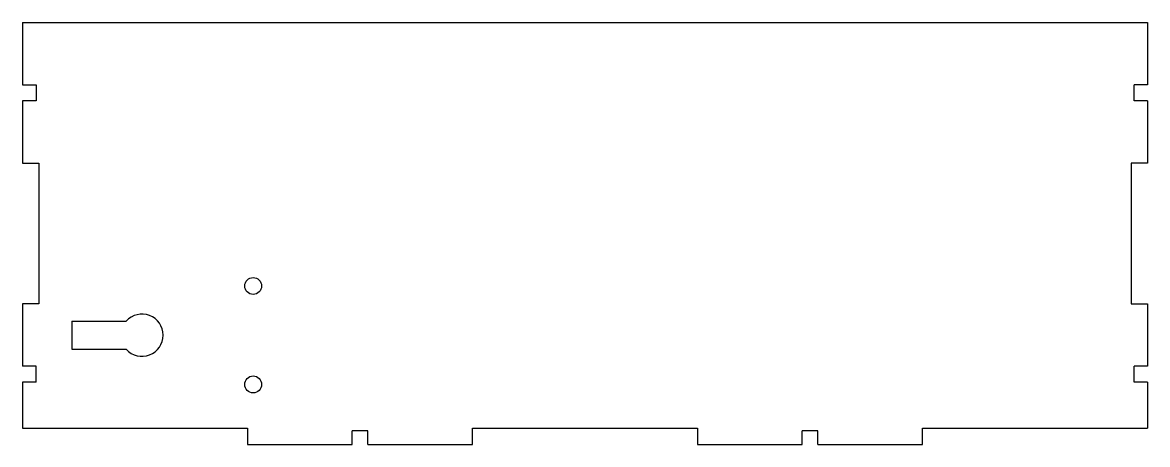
# Model space of a CAD drawing. Extents: x -3.83 to 4.17, y -1.66 to 1.34.
import ezdxf

# ---------------------------------------------------------------- set-up
doc = ezdxf.new("R2010")
doc.units = 0
doc.header["$MEASUREMENT"] = 0
doc.layers.add('VISIBLE', color=7, linetype='CONTINUOUS')

msp = doc.modelspace()

# ---------------------------------------------------------------- linework, layer by layer
at = {"layer": 'VISIBLE'}
for p, q in [((-3.8342, 1.3426), (4.1658, 1.3426)), ((-3.8342, 1.3426), (-3.8342, 0.8986)), ((4.1658, 1.3426), (4.1658, 0.8986)), ((-3.8342, 0.8986), (-3.7382, 0.8986)), ((-3.7382, 0.8986), (-3.7382, 0.7866)), ((4.0698, 0.7866), (4.0698, 0.8986)), ((4.1658, 0.8986), (4.0698, 0.8986)), ((-3.7382, 0.7866), (-3.8342, 0.7866)), ((-3.8342, 0.7866), (-3.8342, 0.3426)), ((4.1658, 0.7866), (4.0698, 0.7866)), ((4.1658, 0.7866), (4.1658, 0.3426)), ((-3.8342, 0.3426), (-3.7172, 0.3426)), ((-3.7172, 0.3426), (-3.7172, -0.6574)), ((4.0488, 0.3426), (4.0488, -0.6574)), ((4.1658, 0.3426), (4.0488, 0.3426)), ((-3.7172, -0.6574), (-3.8342, -0.6574)), ((-3.8342, -0.6574), (-3.8342, -1.1014)), ((4.0488, -0.6574), (4.1658, -0.6574)), ((4.1658, -0.6574), (4.1658, -1.1014)), ((-3.4842, -0.7804), (-3.4842, -0.9804)), ((-3.4842, -0.7804), (-3.096, -0.7804)), ((-3.4842, -0.9804), (-3.096, -0.9804)), ((-3.7382, -1.1014), (-3.8342, -1.1014)), ((-3.7382, -1.2134), (-3.7382, -1.1014)), ((4.0698, -1.2134), (4.0698, -1.1014)), ((4.1658, -1.1014), (4.0698, -1.1014)), ((-3.7382, -1.2134), (-3.8342, -1.2134)), ((-3.8342, -1.2134), (-3.8342, -1.5404)), ((4.1658, -1.2134), (4.0698, -1.2134)), ((4.1658, -1.2134), (4.1658, -1.5404)), ((-3.8342, -1.5404), (-2.2342, -1.5404)), ((-2.2342, -1.5404), (-2.2342, -1.6574)), ((-1.4902, -1.6574), (-1.4902, -1.5614)), ((-1.3782, -1.5614), (-1.4902, -1.5614)), ((-1.3782, -1.6574), (-1.3782, -1.5614)), ((-0.6342, -1.6574), (-0.6342, -1.5404)), ((-0.6342, -1.5404), (0.9658, -1.5404)), ((0.9658, -1.5404), (0.9658, -1.6574)), ((1.7098, -1.6574), (1.7098, -1.5614)), ((1.8218, -1.5614), (1.7098, -1.5614)), ((1.8218, -1.6574), (1.8218, -1.5614)), ((2.5658, -1.6574), (2.5658, -1.5404)), ((2.5658, -1.5404), (4.1658, -1.5404)), ((-2.2342, -1.6574), (-1.4902, -1.6574)), ((-1.3782, -1.6574), (-0.6342, -1.6574)), ((0.9658, -1.6574), (1.7098, -1.6574)), ((1.8218, -1.6574), (2.5658, -1.6574))]:
    msp.add_line(p, q, dxfattribs=at)
for centre in [(-2.1942, -0.5304), (-2.1942, -1.2304)]:
    msp.add_circle(centre, 0.06, dxfattribs=at)
msp.add_arc((-2.9842, -0.8804), 0.15, 221.81031, 138.18969, dxfattribs=at)

doc.saveas('drawing.dxf')
